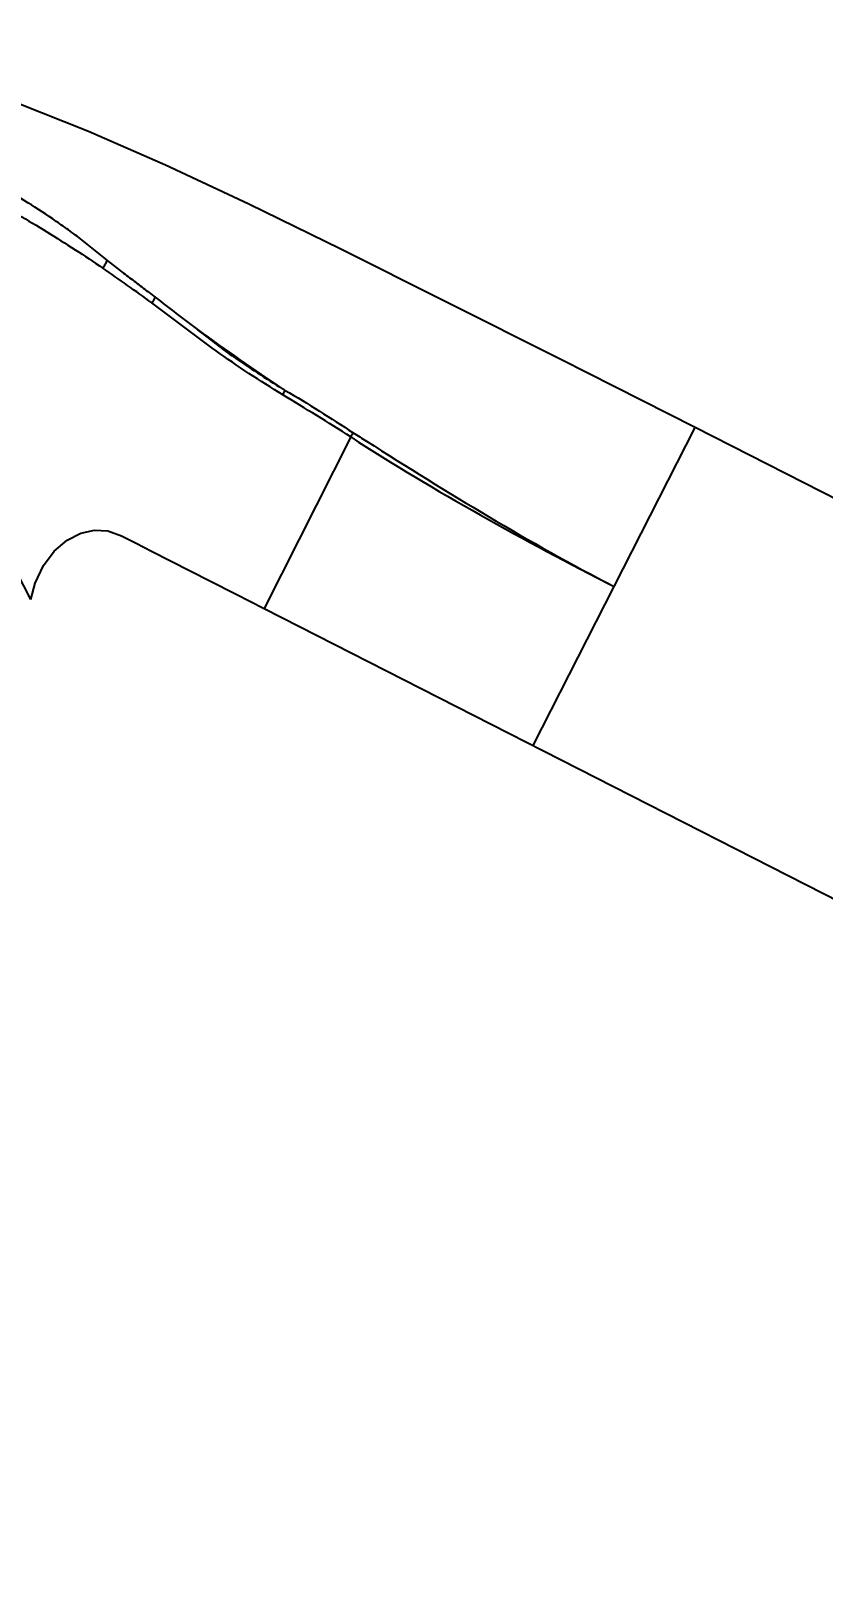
# Model space of a CAD drawing. Extents: x 0 to 1128, y 0 to 827.
# Drawn here: x 540.3 to 606.8, y 411.3 to 541.3 of the extents above; entities that cross this region are included whole.
import ezdxf

# ---------------------------------------------------------------- set-up
doc = ezdxf.new("R2010")
doc.units = 0
doc.header["$LTSCALE"] = 10
doc.header["$MEASUREMENT"] = 0
doc.header["$PDMODE"] = 3
doc.header["$PDSIZE"] = -10
doc.layers.get('0').update_dxf_attribs({"linetype": 'CONTINUOUS'})
doc.layers.get('DEFPOINTS').update_dxf_attribs({"linetype": 'CONTINUOUS'})
doc.layers.add('DEF_LAYER_ASSEM_MEMBER', color=7, linetype='CONTINUOUS')
doc.styles.add('Daelim Dimension', font='')
doc.styles.get('Daelim Dimension').set_extended_font_data('나눔고딕')
doc.dimstyles.new('DEFAULT', dxfattribs={"dimscale": 2, "dimtxt": 2, "dimasz": 2, "dimexe": 0, "dimexo": 2, "dimgap": 1, "dimtad": 1, "dimdec": 0, "dimzin": 9, "dimdsep": 46, "dimtxsty": 'Daelim Dimension', "dimcen": 0.5, "dimclrd": 5, "dimclre": 5, "dimclrt": 256, "dimadec": 1, "dimazin": 0, "dimtfac": 1, "dimtdec": 0, "dimtix": 1, "dimtmove": 0, "dimatfit": 3, "dimfxl": 1, "dimtolj": 1, "dimtzin": 1, "dimlwd": 9, "dimlwe": 9, "dimarcsym": 0})

# ---------------------------------------------------------------- blocks, each defined once
blk = doc.blocks.new('*D0')
at = {"color": 5, "lineweight": 9, "ltscale": 0.5, "transparency": 16777216}
for p, q in [((509.53, 477.63), (509.53, 289.05)), ((744.37, 297.28), (744.37, 289.05)), ((513.53, 289.05), (740.37, 289.05))]:
    blk.add_line(p, q, dxfattribs=at)
at = {"color": 5, "ltscale": 0.5, "transparency": 16777216}
for points in [[(513.53, 289.72), (513.53, 288.39), (509.53, 289.05)], [(740.37, 289.72), (740.37, 288.39), (744.37, 289.05)]]:
    blk.add_solid(points, dxfattribs=at)
at = {"layer": 'DEFPOINTS', "color": 0, "ltscale": 0.5, "transparency": 16777216}
for p in [(509.53, 481.63), (744.37, 301.28), (744.37, 289.05)]:
    blk.add_point(p, dxfattribs=at)
at = {"color": 7, "ltscale": 0.5, "transparency": 16777216, "insert": (627, 296.5), "char_height": 10, "attachment_point": 5, "style": 'Daelim Dimension'}
blk.add_mtext('\\A1;235', dxfattribs=at)
blk = doc.blocks.new('*D1')
at = {"color": 5, "lineweight": 9, "ltscale": 0.5, "transparency": 16777216}
for p, q in [((505.53, 481.63), (438.29, 481.63)), ((438.29, 477.63), (438.29, 346.16)), ((714.39, 342.16), (438.29, 342.16))]:
    blk.add_line(p, q, dxfattribs=at)
at = {"color": 5, "ltscale": 0.5, "transparency": 16777216}
for points in [[(437.63, 477.63), (438.96, 477.63), (438.29, 481.63)], [(437.63, 346.16), (438.96, 346.16), (438.29, 342.16)]]:
    blk.add_solid(points, dxfattribs=at)
at = {"layer": 'DEFPOINTS', "color": 0, "ltscale": 0.5, "transparency": 16777216}
for p in [(509.53, 481.63), (438.29, 342.16), (718.39, 342.16)]:
    blk.add_point(p, dxfattribs=at)
at = {"color": 7, "ltscale": 0.5, "transparency": 16777216, "insert": (430.84, 411.9), "char_height": 10, "attachment_point": 5, "rotation": 90, "style": 'Daelim Dimension'}
blk.add_mtext('\\A1;139', dxfattribs=at)

msp = doc.modelspace()

# ---------------------------------------------------------------- linework, layer by layer
at = {"layer": 'DEF_LAYER_ASSEM_MEMBER', "color": 9, "linetype": 'Continuous'}
for p, q in [((540.26, 493.48), (521.82, 529.21)), ((567.13, 507.15), (559.87, 492.72)), ((582.46, 481.22), (596.08, 507.95))]:
    msp.add_line(p, q, dxfattribs=at)
at = {"layer": 'DEF_LAYER_ASSEM_MEMBER', "color": 7, "linetype": 'Continuous'}
for p, q in [((650.5, 480.22), (596.08, 507.95)), ((559.87, 492.72), (636.88, 453.49))]:
    msp.add_line(p, q, dxfattribs=at)
for points in [[(596.08, 507.95), (584.84, 513.63), (574.97, 518.59), (566.31, 522.93), (558.58, 526.71), (551.56, 529.99), (545.1, 532.8), (539.1, 535.2), (533.49, 537.21), (528.19, 538.84), (523.16, 540.09), (518.38, 540.91), (513.84, 541.26), (509.53, 541.14), (505.46, 540.56), (502.03, 539.7), (498.46, 538.45)], [(540.26, 493.48), (540.62, 494.85), (541.32, 496.33), (542.22, 497.54), (543.29, 498.47), (544.45, 499.06), (545.6, 499.31), (546.73, 499.25), (547.88, 498.84), (549.09, 498.22), (550.4, 497.55)], [(550.4, 497.55), (555.29, 495.06), (557.45, 493.96), (559.87, 492.72)]]:
    msp.add_lwpolyline(points, dxfattribs=at)
at = {"layer": 'DEF_LAYER_ASSEM_MEMBER', "color": 9, "linetype": 'Continuous'}
for centre, radius, start, end in [((539.5, 524.94), 12.74, 329.1163, 331.5752), ((749.47, 788.29), 334.91, 234.3445, 235.8413), ((542.74, 521.31), 21.49, 330.3623, 331.4757), ((555.44, 499.69), 12.93, 61.4172, 62.4102), ((541.6, 522.37), 29.72, 329.2003, 329.9909), ((725.1, 752.52), 291.41, 237.2244, 237.486)]:
    msp.add_arc(centre, radius, start, end, dxfattribs=at)
for points, start_tangent, end_tangent in [([(546.66, 521.99), (546.11, 522.44), (545.55, 522.91), (544.99, 523.35), (544.42, 523.79), (543.85, 524.22), (543.27, 524.64), (542.09, 525.46), (539.69, 527.02), (537.21, 528.47), (534.66, 529.78), (532.04, 530.96), (529.35, 531.99), (526.6, 532.87)], (-0.800575, 0.599232), (-0.959951, 0.280168)), ([(526.22, 531.45), (531.58, 529.57), (536.71, 527.17), (539.18, 525.82), (541.59, 524.38), (543.96, 522.88), (546.3, 521.33)], (0.958759, -0.284222), (0.822365, -0.568961)), ([(546.66, 521.99), (546.58, 521.83), (546.3, 521.33)], (-0.450487, -0.892783), (-0.508621, -0.860991)), ([(550.43, 518.41), (546.3, 521.33)], (-0.810124, 0.586259), (-0.824552, 0.565786)), ([(546.66, 521.99), (547.16, 521.59), (547.66, 521.2), (548.68, 520.43), (549.69, 519.66), (550.7, 518.88)], (0.750274, -0.661127), (0.794394, -0.607403)), ([(550.7, 518.88), (554.25, 516.17)], (0.794698, -0.607005), (0.794422, -0.607366)), ([(561.42, 510.69), (555.81, 514.38), (553.11, 516.39), (550.43, 518.41)], (-0.853347, 0.521344), (-0.801704, 0.597721)), ([(557.2, 513.94), (554.25, 516.17)], (-0.815557, 0.578677), (-0.798118, 0.602502)), ([(557.2, 513.94), (561.43, 511.16)], (0.820152, -0.572145), (0.845781, -0.53353)), ([(561.63, 511.05), (564.5, 509.32), (567.34, 507.5)], (0.877114, -0.480282), (0.841203, -0.540719)), ([(567.14, 507.16), (564.28, 508.94), (561.42, 510.69)], (-0.837558, 0.546349), (-0.853527, 0.521048)), ([(568.46, 506.79), (578.71, 500.46), (589.27, 494.58)], (0.843606, -0.536963), (0.88945, -0.457032))]:
    msp.add_spline(points, degree=3, dxfattribs=dict(at, start_tangent=start_tangent, end_tangent=end_tangent))
at = {"layer": 'DEF_LAYER_ASSEM_MEMBER', "color": 7, "linetype": 'Continuous', "start_tangent": (0.83926, -0.54373), "end_tangent": (0.890274, -0.455426)}
msp.add_spline([(567.13, 507.15), (578.02, 500.59), (589.27, 494.58)], degree=3, dxfattribs=at)

# ---------------------------------------------------------------- dimensions: what is measured, and where the dimension line sits
at = {"color": 5, "ltscale": 0.5}
dim = msp.add_linear_dim(base=(438.29, 342.16), p1=(509.53, 481.63), p2=(718.39, 342.16), angle=90, dimstyle='DEFAULT', override={"dimtxt": 5, "dimdec": 0, "dimclrd": 5, "dimclre": 5, "dimclrt": 7}, dxfattribs=at)
dim.commit()
dim.dimension.update_dxf_attribs({"geometry": '*D1', "text_midpoint": (438.29, 411.9), "dimtype": 128})
dim = msp.add_linear_dim(base=(744.37, 289.05), p1=(509.53, 481.63), p2=(744.37, 301.28), dimstyle='DEFAULT', override={"dimtxt": 5, "dimdec": 0, "dimclrd": 5, "dimclre": 5, "dimclrt": 7}, dxfattribs=at)
dim.commit()
dim.dimension.update_dxf_attribs({"geometry": '*D0', "text_midpoint": (627, 289.05), "dimtype": 128})

doc.saveas('drawing.dxf')
